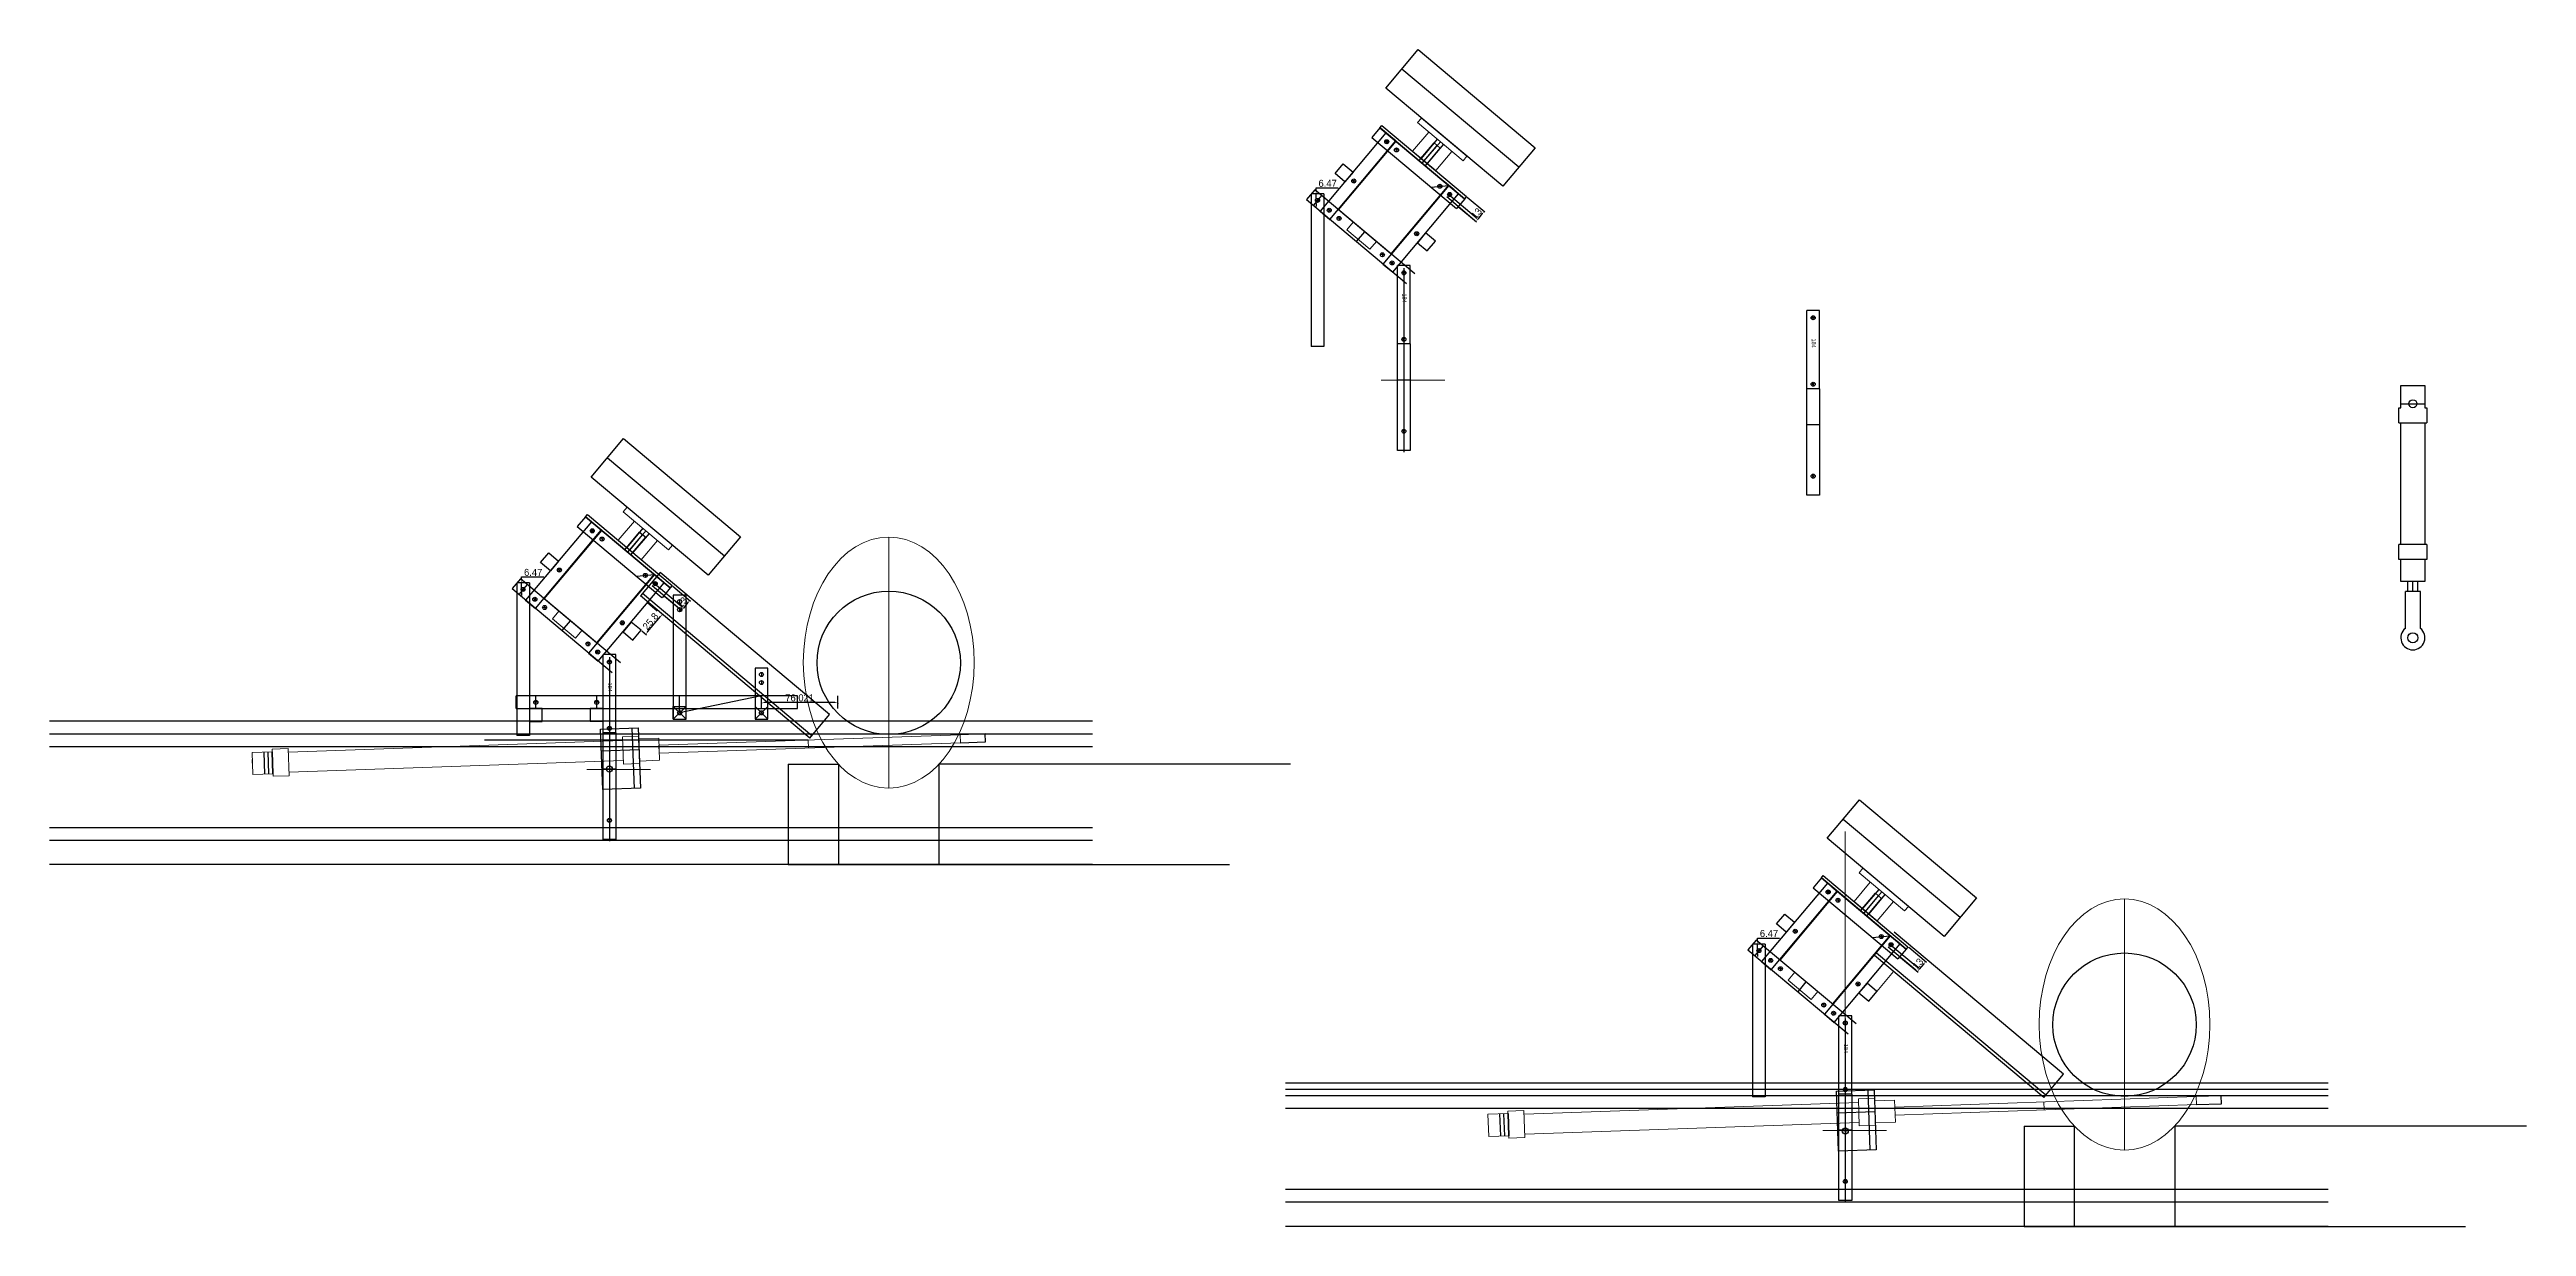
# Model space of a CAD drawing. Header units: millimetres. Extents: x -15418 to 43885, y -27590 to 23052.
# Drawn here: x 33127 to 35592, y -11508 to -10336 of the extents above; entities that cross this region are included whole.
import ezdxf

# ---------------------------------------------------------------- set-up
doc = ezdxf.new("R2010")
doc.units = ezdxf.units.MM
doc.header["$LTSCALE"] = 0.5
doc.layers.get('0').update_dxf_attribs({"lineweight": 5})
doc.layers.get('Defpoints').update_dxf_attribs({"color": 4})
for name, color, linetype in [('Layer1', 1, 'Continuous'), ('Layer2', 2, 'Continuous'), ('Layer4', 6, 'Continuous')]:
    doc.layers.add(name, color=color, linetype=linetype)
doc.layers.add('Layer5', color=51, linetype='Continuous', lineweight=5)
doc.layers.add('Layer9', color=3, linetype='Continuous', lineweight=5)
doc.dimstyles.new('ISO-25', dxfattribs={"dimtxt": 7, "dimasz": 3, "dimexe": 1, "dimexo": 1, "dimgap": 1, "dimtad": 1, "dimtoh": 1, "dimdec": 3, "dimdsep": 46, "dimtxsty": 'Standard', "dimcen": 2.5, "dimadec": 0, "dimazin": 0, "dimtfac": 1, "dimtdec": 3, "dimtmove": 0, "dimatfit": 3, "dimfxl": 1, "dimarcsym": 1})

# ---------------------------------------------------------------- blocks, each defined once
blk = doc.blocks.new('*D217')
at = {"layer": 'Defpoints', "color": 0, "transparency": 16777216}
for p in [(34387.5, -10480.1), (34388.9, -10480.1), (34388.9, -10486.6)]:
    blk.add_point(p, dxfattribs=at)
at = {"layer": 'Layer1', "color": 0, "lineweight": -2, "transparency": 16777216}
for p, q in [((34387.5, -10477.1), (34387.5, -10474.1)), ((34387.5, -10474.1), (34409.5, -10474.1)), ((34387.9, -10480.1), (34386.5, -10480.1)), ((34387.9, -10486.6), (34386.5, -10486.6)), ((34387.5, -10486.6), (34387.5, -10480.1)), ((34387.5, -10489.6), (34387.5, -10492.6))]:
    blk.add_line(p, q, dxfattribs=at)
at = {"layer": 'Layer1', "color": 0, "transparency": 16777216}
for points in [[(34387, -10477.1), (34388, -10477.1), (34387.5, -10480.1)], [(34387, -10489.6), (34388, -10489.6), (34387.5, -10486.6)]]:
    blk.add_solid(points, dxfattribs=at)
at = {"layer": 'Layer1', "color": 0, "transparency": 16777216, "insert": (34399, -10469.6), "char_height": 7, "attachment_point": 5}
blk.add_mtext('6.47', dxfattribs=at)
blk = doc.blocks.new('*D218')
at = {"layer": 'Defpoints', "color": 0, "transparency": 16777216}
for p in [(34528.9, -10492.6), (34537.2, -10482.6), (34546.5, -10507.4)]:
    blk.add_point(p, dxfattribs=at)
at = {"layer": 'Layer1', "color": 0, "lineweight": -2, "transparency": 16777216}
for p, q in [((34529.6, -10493.2), (34547.3, -10508)), ((34538, -10483.3), (34555.6, -10498.1)), ((34552.9, -10499.7), (34548.4, -10505.1))]:
    blk.add_line(p, q, dxfattribs=at)
at = {"layer": 'Layer1', "color": 0, "transparency": 16777216}
for points in [[(34552.6, -10499.4), (34553.3, -10500), (34554.9, -10497.4)], [(34548.1, -10504.8), (34548.8, -10505.4), (34546.5, -10507.4)]]:
    blk.add_solid(points, dxfattribs=at)
at = {"layer": 'Layer1', "color": 0, "transparency": 16777216, "insert": (34547.2, -10499.5), "char_height": 7, "attachment_point": 5, "rotation": 50}
blk.add_mtext('13', dxfattribs=at)
blk = doc.blocks.new('*D219')
at = {"layer": 'Defpoints', "color": 0, "transparency": 16777216}
for p in [(33596.8, -10867.4), (33598.2, -10867.4), (33598.2, -10873.9)]:
    blk.add_point(p, dxfattribs=at)
at = {"layer": 'Layer1', "color": 0, "lineweight": -2, "transparency": 16777216}
for p, q in [((33597.2, -10867.4), (33595.8, -10867.4)), ((33596.8, -10864.4), (33596.8, -10861.4)), ((33596.8, -10861.4), (33618.8, -10861.4)), ((33596.8, -10873.9), (33596.8, -10867.4)), ((33597.2, -10873.9), (33595.8, -10873.9)), ((33596.8, -10876.9), (33596.8, -10879.9))]:
    blk.add_line(p, q, dxfattribs=at)
at = {"layer": 'Layer1', "color": 0, "transparency": 16777216}
for points in [[(33596.3, -10864.4), (33597.3, -10864.4), (33596.8, -10867.4)], [(33596.3, -10876.9), (33597.3, -10876.9), (33596.8, -10873.9)]]:
    blk.add_solid(points, dxfattribs=at)
at = {"layer": 'Layer1', "color": 0, "transparency": 16777216, "insert": (33608.3, -10856.9), "char_height": 7, "attachment_point": 5}
blk.add_mtext('6.47', dxfattribs=at)
blk = doc.blocks.new('*D220')
at = {"layer": 'Defpoints', "color": 0, "transparency": 16777216}
for p in [(33746.6, -10870), (33738.2, -10879.9), (33755.8, -10894.7)]:
    blk.add_point(p, dxfattribs=at)
at = {"layer": 'Layer1', "color": 0, "lineweight": -2, "transparency": 16777216}
for p, q in [((33747.3, -10870.6), (33765, -10885.4)), ((33739, -10880.6), (33756.6, -10895.3)), ((33762.3, -10887), (33757.8, -10892.4))]:
    blk.add_line(p, q, dxfattribs=at)
at = {"layer": 'Layer1', "color": 0, "transparency": 16777216}
for points in [[(33757.4, -10892.1), (33758.1, -10892.7), (33755.8, -10894.7)], [(33761.9, -10886.7), (33762.6, -10887.4), (33764.2, -10884.7)]]:
    blk.add_solid(points, dxfattribs=at)
at = {"layer": 'Layer1', "color": 0, "transparency": 16777216, "insert": (33756.6, -10886.8), "char_height": 7, "attachment_point": 5, "rotation": 50}
blk.add_mtext('13', dxfattribs=at)
blk = doc.blocks.new('*D222')
at = {"layer": 'Defpoints', "color": 0, "transparency": 16777216}
for p in [(34826.8, -11226.9), (34828.3, -11226.9), (34828.3, -11233.4)]:
    blk.add_point(p, dxfattribs=at)
at = {"layer": 'Layer1', "color": 0, "lineweight": -2, "transparency": 16777216}
for p, q in [((34827.3, -11226.9), (34825.8, -11226.9)), ((34827.3, -11233.4), (34825.8, -11233.4)), ((34826.8, -11223.9), (34826.8, -11220.9)), ((34826.8, -11220.9), (34848.8, -11220.9)), ((34826.8, -11233.4), (34826.8, -11226.9)), ((34826.8, -11236.4), (34826.8, -11239.4))]:
    blk.add_line(p, q, dxfattribs=at)
at = {"layer": 'Layer1', "color": 0, "transparency": 16777216}
for points in [[(34826.3, -11223.9), (34827.3, -11223.9), (34826.8, -11226.9)], [(34826.3, -11236.4), (34827.3, -11236.4), (34826.8, -11233.4)]]:
    blk.add_solid(points, dxfattribs=at)
at = {"layer": 'Layer1', "color": 0, "transparency": 16777216, "insert": (34838.3, -11216.4), "char_height": 7, "attachment_point": 5}
blk.add_mtext('6.47', dxfattribs=at)
blk = doc.blocks.new('*D223')
at = {"layer": 'Defpoints', "color": 0, "transparency": 16777216}
for p in [(34968.2, -11239.5), (34976.6, -11229.5), (34985.9, -11254.2)]:
    blk.add_point(p, dxfattribs=at)
at = {"layer": 'Layer1', "color": 0, "lineweight": -2, "transparency": 16777216}
for p, q in [((34969, -11240.1), (34986.6, -11254.9)), ((34977.4, -11230.1), (34995, -11244.9)), ((34992.3, -11246.6), (34987.8, -11251.9))]:
    blk.add_line(p, q, dxfattribs=at)
at = {"layer": 'Layer1', "color": 0, "transparency": 16777216}
for points in [[(34987.4, -11251.6), (34988.2, -11252.3), (34985.9, -11254.2)], [(34991.9, -11246.3), (34992.7, -11246.9), (34994.2, -11244.3)]]:
    blk.add_solid(points, dxfattribs=at)
at = {"layer": 'Layer1', "color": 0, "transparency": 16777216, "insert": (34986.6, -11246.4), "char_height": 7, "attachment_point": 5, "rotation": 50}
blk.add_mtext('13', dxfattribs=at)
blk = doc.blocks.new('*D224')
at = {"layer": 'Defpoints', "color": 0, "transparency": 16777216}
for p in [(33835.5, -10986.2), (33835.5, -10986.3), (33911.5, -10986.2)]:
    blk.add_point(p, dxfattribs=at)
at = {"layer": 'Layer1', "color": 0, "lineweight": -2, "transparency": 16777216}
for p, q in [((33835.5, -10987.2), (33835.5, -10987.3)), ((33908.5, -10986.3), (33838.5, -10986.3)), ((33911.5, -10987.2), (33911.5, -10987.3))]:
    blk.add_line(p, q, dxfattribs=at)
at = {"layer": 'Layer1', "color": 0, "transparency": 16777216}
for points in [[(33838.5, -10985.8), (33838.5, -10986.8), (33835.5, -10986.3)], [(33908.5, -10985.8), (33908.5, -10986.8), (33911.5, -10986.3)]]:
    blk.add_solid(points, dxfattribs=at)
at = {"layer": 'Layer1', "color": 0, "transparency": 16777216, "insert": (33873.5, -10981.8), "char_height": 7, "attachment_point": 5}
blk.add_mtext('76.021', dxfattribs=at)
blk = doc.blocks.new('*D228')
at = {"layer": 'Defpoints', "color": 0, "transparency": 16777216}
for p in [(33732.2, -10894.7), (33715.6, -10914.5), (33736.9, -10898.6)]:
    blk.add_point(p, dxfattribs=at)
at = {"layer": 'Layer1', "color": 0, "lineweight": -2, "transparency": 16777216}
for p, q in [((33733, -10895.3), (33737.7, -10899.3)), ((33716.4, -10915.1), (33721.1, -10919)), ((33722.2, -10916.1), (33735, -10900.9))]:
    blk.add_line(p, q, dxfattribs=at)
at = {"layer": 'Layer1', "color": 0, "transparency": 16777216}
for points in [[(33721.8, -10915.8), (33722.6, -10916.4), (33720.3, -10918.4)], [(33734.6, -10900.6), (33735.3, -10901.3), (33736.9, -10898.6)]]:
    blk.add_solid(points, dxfattribs=at)
at = {"layer": 'Layer1', "color": 0, "transparency": 16777216, "insert": (33725.1, -10905.6), "char_height": 7, "attachment_point": 5, "rotation": 50}
blk.add_mtext('25.8', dxfattribs=at)

msp = doc.modelspace()

# ---------------------------------------------------------------- linework, layer by layer
at = {"transparency": 33554661}
for p, q in [((34467.1302, -10427.7137), (34409.9221, -10495.8917)), ((34499.6831, -10418.4774), (34483.6134, -10437.6285)), ((34488.5754, -10409.157), (34492.4322, -10404.5607)), ((34533.772, -10447.0815), (34488.5754, -10409.157)), ((34492.4322, -10404.5607), (34537.6288, -10442.4852)), ((34506.5947, -10456.9122), (34483.6134, -10437.6285)), ((34511.1737, -10428.1192), (34495.104, -10447.2703)), ((34522.6644, -10437.761), (34506.5947, -10456.9122)), ((34537.6288, -10442.4852), (34533.772, -10447.0815)), ((34462.0131, -10539.6012), (34519.2212, -10471.4233)), ((34409.9221, -10495.8917), (34462.0131, -10539.6012)), ((34424.4769, -10508.1046), (34418.0169, -10515.8034)), ((34418.0169, -10515.8034), (34440.9982, -10535.087)), ((34447.4583, -10527.3882), (34424.4769, -10508.1046)), ((34440.9982, -10535.087), (34447.4583, -10527.3882)), ((33697.9038, -10796.4841), (33701.7605, -10791.8879)), ((33743.1004, -10834.4086), (33697.9038, -10796.4841)), ((33701.7605, -10791.8879), (33746.9572, -10829.8123)), ((33676.4586, -10815.0408), (33619.2505, -10883.2188)), ((33709.0114, -10805.8045), (33692.9418, -10824.9557)), ((33720.5021, -10815.4464), (33704.4324, -10834.5975)), ((33715.9231, -10844.2393), (33692.9418, -10824.9557)), ((33731.9928, -10825.0882), (33715.9231, -10844.2393)), ((33746.9572, -10829.8123), (33743.1004, -10834.4086)), ((33671.3415, -10926.9283), (33728.5496, -10858.7504)), ((33619.2505, -10883.2188), (33671.3415, -10926.9283)), ((33633.8053, -10895.4317), (33627.3453, -10903.1305)), ((33656.7866, -10914.7154), (33633.8053, -10895.4317)), ((33627.3453, -10903.1305), (33650.3266, -10922.4141)), ((33650.3266, -10922.4141), (33656.7866, -10914.7154)), ((34939.0405, -11165.3465), (34922.9708, -11184.4977)), ((34927.9329, -11156.0261), (34931.7896, -11151.4299)), ((34973.1295, -11193.9506), (34927.9329, -11156.0261)), ((34931.7896, -11151.4299), (34976.9862, -11189.3543)), ((34906.4876, -11174.5828), (34849.2795, -11242.7608)), ((34945.9521, -11203.7813), (34922.9708, -11184.4977)), ((34950.5312, -11174.9884), (34934.4615, -11194.1395)), ((34962.0218, -11184.6302), (34945.9521, -11203.7813)), ((34976.9862, -11189.3543), (34973.1295, -11193.9506)), ((34901.3705, -11286.4703), (34958.5786, -11218.2924)), ((34849.2795, -11242.7608), (34901.3705, -11286.4703)), ((34863.8343, -11254.9737), (34857.3743, -11262.6725)), ((34857.3743, -11262.6725), (34880.3557, -11281.9561)), ((34886.8157, -11274.2574), (34863.8343, -11254.9737)), ((34880.3557, -11281.9561), (34886.8157, -11274.2574))]:
    msp.add_line(p, q, dxfattribs=at)
at = {"layer": 'Defpoints', "transparency": 33554661}
for p, q in [((33734.6839, -10856.979), (33715.0789, -10880.3434)), ((33903.2137, -10998.3923), (33734.6839, -10856.979)), ((33883.6086, -11021.7567), (33715.0789, -10880.3434)), ((33885.537, -11019.4585), (33717.0072, -10878.0452)), ((33675.3979, -11012.9925), (33712.875, -11011.6838)), ((33677.4919, -11072.9559), (33675.3979, -11012.9925)), ((33708.9727, -11071.8566), (33706.8787, -11011.8932)), ((33712.875, -11011.6838), (33714.969, -11071.6472)), ((33713.6428, -11033.6704), (33676.1657, -11034.9791)), ((33687.1875, -11052.6052), (33681.1912, -11052.8146)), ((33684.0847, -11049.7117), (33684.2941, -11055.708)), ((33684.0847, -11049.7117), (33684.2941, -11055.708)), ((33714.969, -11071.6472), (33677.4919, -11072.9559)), ((35131.38, -11356.3713), (34962.8503, -11214.958)), ((35111.775, -11379.7357), (34943.2452, -11238.3224)), ((35113.7034, -11377.4375), (34945.1736, -11236.0243)), ((34905.4269, -11373.2146), (34942.9041, -11371.9058)), ((34907.5209, -11433.178), (34905.4269, -11373.2146)), ((34939.0017, -11432.0787), (34936.9077, -11372.1152)), ((34942.9041, -11371.9058), (34944.9981, -11431.8693)), ((34943.6719, -11393.8924), (34906.1947, -11395.2012)), ((34917.2166, -11412.8272), (34911.2202, -11413.0366)), ((34914.1137, -11409.9338), (34914.3231, -11415.9301)), ((34914.1137, -11409.9338), (34914.3231, -11415.9301)), ((34944.9981, -11431.8693), (34907.5209, -11433.178))]:
    msp.add_line(p, q, dxfattribs=at)
for centre in [(33684.1894, -11052.7099), (34914.2184, -11412.9319)]:
    msp.add_circle(centre, 3, dxfattribs=at)
at = {"layer": 'Layer1', "transparency": 33554661}
for p, q in [((34456.8111, -10374.6711), (34488.9505, -10336.3689)), ((34488.9505, -10336.3689), (34605.3892, -10434.0726)), ((34573.2498, -10472.3748), (34456.8111, -10374.6711)), ((34472.8808, -10355.52), (34589.3195, -10453.2237)), ((34457.0184, -10419.2289), (34391.4541, -10497.3654)), ((34401.1828, -10505.5288), (34466.7472, -10427.3923)), ((34451.0432, -10414.2152), (34442.8798, -10423.9439)), ((34442.8798, -10423.9439), (34527.1447, -10494.6506)), ((34451.0432, -10414.2152), (34452.9716, -10411.917)), ((34535.3081, -10484.9218), (34451.0432, -10414.2152)), ((34451.0432, -10414.2152), (34535.3081, -10484.9218)), ((34461.4614, -10422.9571), (34451.7327, -10414.7937)), ((34452.9716, -10411.917), (34537.2365, -10482.6237)), ((34459.3332, -10429.4606), (34456.269, -10426.8894)), ((34456.5155, -10429.7071), (34459.0866, -10426.6429)), ((34466.7472, -10427.3923), (34457.0184, -10419.2289)), ((34457.9754, -10430.1674), (34457.6268, -10426.1826)), ((34461.4614, -10422.9571), (34471.1902, -10431.1205)), ((34467.1302, -10427.7137), (34519.2212, -10471.4233)), ((34406.3441, -10459.8625), (34414.5075, -10450.1338)), ((34414.5075, -10450.1338), (34424.2362, -10458.2972)), ((34459.7935, -10428.0007), (34455.8087, -10428.3493)), ((34469.5222, -10436.1641), (34465.5374, -10436.5127)), ((34467.3555, -10434.346), (34467.7041, -10438.3308)), ((34490.1115, -10446.9973), (34504.8956, -10429.3783)), ((34490.1115, -10446.9973), (34496.2399, -10452.1396)), ((34493.1757, -10449.5685), (34507.9598, -10431.9495)), ((34496.2399, -10452.1396), (34511.024, -10434.5206)), ((34504.8956, -10429.3783), (34511.024, -10434.5206)), ((34605.3892, -10434.0726), (34573.2498, -10472.3748)), ((34386.1747, -10475.9652), (34378.0113, -10485.694)), ((34485.7605, -10559.5276), (34386.1747, -10475.9652)), ((34416.0728, -10468.0259), (34406.3441, -10459.8625)), ((34424.2362, -10458.2972), (34416.0728, -10468.0259)), ((34423.4868, -10465.9577), (34426.551, -10468.5288)), ((34426.3045, -10465.7112), (34423.7333, -10468.7753)), ((34519.6042, -10471.7446), (34454.0399, -10549.8812)), ((34501.7121, -10473.31), (34519.6042, -10471.7446)), ((34512.6505, -10472.353), (34508.6657, -10472.7016)), ((34510.4838, -10470.5349), (34510.8324, -10474.5197)), ((34524.8899, -10476.1799), (34515.1612, -10468.0165)), ((34529.333, -10479.9081), (34519.6042, -10471.7446)), ((34524.8899, -10476.1799), (34534.6187, -10484.3433)), ((34378.0113, -10485.694), (34477.5971, -10569.2564)), ((34382.5608, -10480.0804), (34382.5608, -10632.0804)), ((34395.2608, -10480.0804), (34382.5608, -10480.0804)), ((34392.9925, -10481.686), (34384.8291, -10491.4148)), ((34386.9108, -10486.5504), (34390.9108, -10486.5504)), ((34388.9108, -10484.5504), (34388.9108, -10488.5504)), ((34391.4541, -10497.3654), (34401.1828, -10505.5288)), ((34395.2608, -10480.0804), (34395.2608, -10632.0804)), ((34402.1202, -10497.6345), (34399.056, -10495.0633)), ((34399.3026, -10497.881), (34401.8737, -10494.8168)), ((34463.7686, -10558.0446), (34529.333, -10479.9081)), ((34544.9672, -10506.0808), (34517.4896, -10483.0244)), ((34522.3793, -10480.5164), (34518.3945, -10480.865)), ((34518.8548, -10479.4052), (34521.919, -10481.9763)), ((34519.1013, -10482.2228), (34521.6725, -10479.1586)), ((34546.8956, -10503.7826), (34519.418, -10480.7262)), ((34520.5612, -10482.6831), (34520.2126, -10478.6983)), ((34535.4084, -10485.0059), (34527.245, -10494.7347)), ((34537.2365, -10482.6237), (34535.3081, -10484.9218)), ((34412.3141, -10504.342), (34408.3293, -10504.6907)), ((34410.1474, -10502.524), (34410.496, -10506.5087)), ((34427.8042, -10527.4752), (34435.9676, -10517.7464)), ((34486.0726, -10518.4734), (34489.1368, -10521.0446)), ((34488.8903, -10518.2269), (34486.3192, -10521.2911)), ((34496.5508, -10518.9763), (34488.3874, -10528.7051)), ((34506.2796, -10527.1397), (34496.5508, -10518.9763)), ((34455.4424, -10540.531), (34451.4576, -10540.8796)), ((34453.2757, -10538.7129), (34453.6243, -10542.6977)), ((34454.0399, -10549.8812), (34463.7686, -10558.0446)), ((34461.6419, -10547.5791), (34464.7061, -10550.1502)), ((34461.8884, -10550.3967), (34464.4595, -10547.3325)), ((34488.3874, -10528.7051), (34498.1162, -10536.8685)), ((34498.1162, -10536.8685), (34506.2796, -10527.1397)), ((34468.511, -10629.3827), (34468.511, -10551.3827)), ((34481.211, -10551.3827), (34468.511, -10551.3827)), ((34476.861, -10558.6712), (34472.861, -10558.6712)), ((34474.861, -10554.0812), (34474.861, -10737.0827)), ((34474.861, -10560.6712), (34474.861, -10556.6712)), ((34481.211, -10629.3827), (34481.211, -10551.3827)), ((34875.8923, -10674.1373), (34875.8923, -10596.1373)), ((34888.5923, -10596.1373), (34875.8923, -10596.1373)), ((34888.5923, -10674.1373), (34888.5923, -10596.1373)), ((34476.3931, -10623.5072), (34473.3289, -10626.0783)), ((34473.5754, -10623.2606), (34476.1466, -10626.3248)), ((34884.2423, -10603.4257), (34880.2423, -10603.4257)), ((34882.2423, -10605.4257), (34882.2423, -10601.4257)), ((34395.2608, -10632.0804), (34382.5608, -10632.0804)), ((34481.211, -10629.3827), (34468.511, -10629.3827)), ((34468.511, -10735.3827), (34468.511, -10629.3827)), ((34481.211, -10629.3827), (34481.211, -10735.3827)), ((34481.211, -10665.3827), (34468.511, -10665.3827)), ((34888.5923, -10674.1373), (34875.8923, -10674.1373)), ((34875.8923, -10780.1373), (34875.8923, -10674.1373)), ((34883.7744, -10668.2617), (34880.7102, -10670.8328)), ((34880.9567, -10668.0152), (34883.5279, -10671.0794)), ((34888.5923, -10674.1373), (34888.5923, -10780.1373)), ((35467.1052, -10670.9638), (35491.1052, -10670.9638)), ((35467.1052, -10692.9638), (35467.1052, -10670.9638)), ((35491.1052, -10670.9638), (35491.1052, -10692.9638)), ((35465.1052, -10692.9638), (35467.1052, -10692.9638)), ((35465.1052, -10707.9638), (35465.1052, -10692.9638)), ((35467.1052, -10688.9638), (35491.1052, -10688.9638)), ((35491.1052, -10692.9638), (35493.1052, -10692.9638)), ((35493.1052, -10692.9638), (35493.1052, -10707.9638)), ((33666.1395, -10761.9982), (33698.2788, -10723.696)), ((33698.2788, -10723.696), (33814.7176, -10821.3997)), ((34476.2752, -10717.7469), (34473.4468, -10714.9185)), ((34476.2752, -10714.9185), (34473.4468, -10717.7469)), ((34888.5923, -10710.1373), (34875.8923, -10710.1373)), ((35465.1052, -10707.9638), (35493.1052, -10707.9638)), ((35467.1052, -10828.9638), (35467.1052, -10707.9638)), ((35491.1052, -10707.9638), (35491.1052, -10828.9638)), ((33682.2092, -10742.8471), (33798.6479, -10840.5508)), ((34481.211, -10735.3827), (34468.511, -10735.3827)), ((33782.5782, -10859.702), (33666.1395, -10761.9982)), ((34883.6565, -10762.5015), (34880.8281, -10759.6731)), ((34883.6565, -10759.6731), (34880.8281, -10762.5015)), ((34888.5923, -10780.1373), (34875.8923, -10780.1373)), ((33666.3468, -10806.556), (33600.7824, -10884.6926)), ((33610.5112, -10892.856), (33676.0755, -10814.7194)), ((33660.3716, -10801.5423), (33652.2082, -10811.2711)), ((33652.2082, -10811.2711), (33736.4731, -10881.9777)), ((33660.3716, -10801.5423), (33662.3, -10799.2442)), ((33744.6365, -10872.2489), (33660.3716, -10801.5423)), ((33660.3716, -10801.5423), (33744.6365, -10872.2489)), ((33670.7898, -10810.2842), (33661.0611, -10802.1208)), ((33662.3, -10799.2442), (33746.5649, -10869.9508)), ((33669.1218, -10815.3278), (33665.1371, -10815.6764)), ((33668.6615, -10816.7877), (33665.5974, -10814.2165)), ((33665.8439, -10817.0342), (33668.415, -10813.97)), ((33676.0755, -10814.7194), (33666.3468, -10806.556)), ((33667.3038, -10817.4945), (33666.9551, -10813.5097)), ((33670.7898, -10810.2842), (33680.5186, -10818.4476)), ((33676.4586, -10815.0408), (33728.5496, -10858.7504)), ((33676.6839, -10821.6731), (33677.0325, -10825.6579)), ((33699.4399, -10834.3245), (33714.224, -10816.7054)), ((33702.5041, -10836.8956), (33717.2882, -10819.2766)), ((33705.5682, -10839.4668), (33720.3524, -10821.8477)), ((33714.224, -10816.7054), (33720.3524, -10821.8477)), ((33814.7176, -10821.3997), (33782.5782, -10859.702)), ((33615.6724, -10847.1897), (33623.8358, -10837.4609)), ((33623.8358, -10837.4609), (33633.5646, -10845.6243)), ((33633.5646, -10845.6243), (33625.4012, -10855.3531)), ((33678.8506, -10823.4912), (33674.8658, -10823.8398)), ((33699.4399, -10834.3245), (33705.5682, -10839.4668)), ((35465.1052, -10843.9638), (35465.1052, -10828.9638)), ((35493.1052, -10828.9638), (35465.1052, -10828.9638)), ((35493.1052, -10843.9638), (35465.1052, -10843.9638)), ((35467.1052, -10865.9638), (35467.1052, -10843.9638)), ((35491.1052, -10843.9638), (35491.1052, -10865.9638)), ((35493.1052, -10828.9638), (35493.1052, -10843.9638)), ((33595.5031, -10863.2924), (33587.3397, -10873.0211)), ((33591.8892, -10867.4076), (33591.8892, -11019.4076)), ((33604.5892, -10867.4076), (33591.8892, -10867.4076)), ((33602.3209, -10869.0132), (33594.1575, -10878.7419)), ((33695.0889, -10946.8548), (33595.5031, -10863.2924)), ((33604.5892, -10867.4076), (33604.5892, -11019.4076)), ((33625.4012, -10855.3531), (33615.6724, -10847.1897)), ((33632.8152, -10853.2848), (33635.8794, -10855.856)), ((33635.6329, -10853.0383), (33633.0617, -10856.1025)), ((33728.9326, -10859.0718), (33663.3683, -10937.2083)), ((33673.097, -10945.3717), (33738.6614, -10867.2352)), ((33711.0404, -10860.6371), (33728.9326, -10859.0718)), ((33721.9789, -10859.6801), (33717.9941, -10860.0288)), ((33719.8122, -10857.8621), (33720.1608, -10861.8468)), ((33734.2183, -10863.507), (33724.4895, -10855.3436)), ((33754.2956, -10893.4079), (33726.818, -10870.3515)), ((33731.7077, -10867.8436), (33727.7229, -10868.1922)), ((33728.1832, -10866.7323), (33731.2474, -10869.3034)), ((33728.4297, -10869.55), (33731.0009, -10866.4858)), ((33756.2239, -10891.1098), (33728.7464, -10868.0534)), ((33738.6614, -10867.2352), (33728.9326, -10859.0718)), ((33729.8896, -10870.0103), (33729.541, -10866.0255)), ((33734.2183, -10863.507), (33743.9471, -10871.6704)), ((33746.5649, -10869.9508), (33744.6365, -10872.2489)), ((35491.1052, -10865.9638), (35467.1052, -10865.9638)), ((35474.1052, -10875.9638), (35474.1052, -10865.9638)), ((35479.1052, -10875.9638), (35479.1052, -10865.9638)), ((35484.1052, -10875.9638), (35484.1052, -10865.9638)), ((33587.3397, -10873.0211), (33686.9255, -10956.5835)), ((33596.2392, -10873.8776), (33600.2392, -10873.8776)), ((33598.2392, -10871.8776), (33598.2392, -10875.8776)), ((33600.7824, -10884.6926), (33610.5112, -10892.856)), ((33611.4486, -10884.9616), (33608.3844, -10882.3904)), ((33608.6309, -10885.2081), (33611.2021, -10882.1439)), ((33621.6425, -10891.6692), (33617.6577, -10892.0178)), ((33619.4758, -10889.8511), (33619.8244, -10893.8359)), ((33731.6776, -10895.3157), (33721.9489, -10887.1523)), ((33732.1919, -10894.7029), (33722.4631, -10886.5395)), ((33744.7368, -10872.333), (33736.5734, -10882.0618)), ((35471.6052, -10912.5963), (35471.6052, -10875.9638)), ((35486.6052, -10875.9638), (35471.6052, -10875.9638)), ((35486.6052, -10912.5963), (35486.6052, -10875.9638)), ((33637.1326, -10914.8023), (33645.296, -10905.0736)), ((33695.401, -10905.8006), (33698.4652, -10908.3717)), ((33698.2187, -10905.554), (33695.6475, -10908.6182)), ((33705.8792, -10906.3034), (33697.7158, -10916.0322)), ((33697.7158, -10916.0322), (33707.4446, -10924.1956)), ((33715.608, -10914.4669), (33705.8792, -10906.3034)), ((33707.4446, -10924.1956), (33715.608, -10914.4669)), ((33664.7708, -10927.8581), (33660.786, -10928.2067)), ((33662.6041, -10926.04), (33662.9527, -10930.0248)), ((33663.3683, -10937.2083), (33673.097, -10945.3717)), ((33670.9703, -10934.9062), (33674.0344, -10937.4773)), ((33671.2168, -10937.7239), (33673.7879, -10934.6597)), ((33677.8394, -11016.7099), (33677.8394, -10938.7099)), ((33690.5394, -10938.7099), (33677.8394, -10938.7099)), ((33684.1894, -10941.4083), (33684.1894, -11124.4099)), ((33684.1894, -10947.9983), (33684.1894, -10943.9983)), ((33690.5394, -11016.7099), (33690.5394, -10938.7099)), ((33686.1894, -10945.9983), (33682.1894, -10945.9983)), ((33591.503, -10992.5098), (33591.503, -10979.8098)), ((33871.503, -10979.8098), (33591.503, -10979.8098)), ((33591.503, -10992.5098), (33871.503, -10992.5098)), ((33617.2892, -10992.5098), (33604.5892, -10992.5098)), ((33604.5892, -10992.5098), (33604.5892, -11005.2098)), ((33617.2892, -11005.2098), (33617.2892, -10992.5098)), ((33677.8394, -10992.3898), (33665.1394, -10992.3898)), ((33665.1394, -10992.3898), (33665.1394, -11005.0898)), ((33677.8394, -11005.0898), (33677.8394, -10992.3898)), ((33835.4819, -10979.8098), (33754.0678, -10996.7042)), ((33754.0678, -10996.7042), (33754.0678, -10979.8098)), ((33835.4819, -10992.5098), (33835.4819, -10979.8098)), ((33871.503, -10992.5098), (33871.503, -10979.8098)), ((33911.503, -10992.5098), (33911.503, -10979.8098)), ((34164.8198, -11005.0898), (33126.9208, -11005.0898)), ((34164.8198, -11017.7898), (33126.9208, -11017.7898)), ((33604.5892, -11019.4076), (33591.8892, -11019.4076)), ((33604.5892, -11005.2098), (33617.2892, -11005.2098)), ((33665.1394, -11005.0898), (33677.8394, -11005.0898)), ((33690.5394, -11016.7099), (33677.8394, -11016.7099)), ((33677.8394, -11122.7099), (33677.8394, -11016.7099)), ((33685.7214, -11010.8343), (33682.6573, -11013.4054)), ((33682.9038, -11010.5878), (33685.4749, -11013.652)), ((33690.5394, -11016.7099), (33690.5394, -11122.7099)), ((33883.6086, -11021.7567), (33903.2137, -10998.3923)), ((34058.2931, -11017.6325), (34033.3083, -11018.505)), ((34058.5723, -11025.6276), (34058.2931, -11017.6325)), ((34164.8198, -11030.4898), (33126.9208, -11030.4898)), ((34033.5875, -11026.5001), (34058.5723, -11025.6276)), ((33690.5394, -11052.7099), (33677.8394, -11052.7099)), ((33862.131, -11047.7898), (33862.131, -11147.7898)), ((33862.131, -11047.7898), (33912.131, -11047.7898)), ((33912.131, -11047.7898), (33912.131, -11147.7898)), ((34362.131, -11047.7898), (34012.131, -11047.7898)), ((34012.131, -11047.7898), (34012.131, -11147.7898)), ((34896.1685, -11121.5402), (34928.3079, -11083.238)), ((34928.3079, -11083.238), (35044.7466, -11180.9417)), ((34164.8198, -11111.0298), (33126.9208, -11111.0298)), ((33685.6036, -11105.0741), (33682.7751, -11102.2457)), ((33685.6036, -11102.2457), (33682.7751, -11105.0741)), ((34912.2382, -11102.3891), (35028.677, -11200.0928)), ((34164.8198, -11123.7298), (33126.9208, -11123.7298)), ((33690.5394, -11122.7099), (33677.8394, -11122.7099)), ((35012.6073, -11219.2439), (34896.1685, -11121.5402)), ((34164.8198, -11147.7898), (33126.9208, -11147.7898)), ((33862.131, -11147.7898), (34301.3058, -11147.7898)), ((34896.3758, -11166.098), (34830.8115, -11244.2346)), ((34890.4007, -11161.0843), (34882.2373, -11170.813)), ((34890.4007, -11161.0843), (34892.329, -11158.7861)), ((34974.6656, -11231.7909), (34890.4007, -11161.0843)), ((34890.4007, -11161.0843), (34974.6656, -11231.7909)), ((34900.8189, -11169.8262), (34891.0901, -11161.6628)), ((34892.329, -11158.7861), (34976.5939, -11229.4928)), ((34906.1046, -11174.2614), (34896.3758, -11166.098)), ((34840.5402, -11252.398), (34906.1046, -11174.2614)), ((34882.2373, -11170.813), (34966.5022, -11241.5197)), ((34899.1509, -11174.8698), (34895.1661, -11175.2184)), ((34898.6906, -11176.3297), (34895.6264, -11173.7585)), ((34895.8729, -11176.5762), (34898.4441, -11173.512)), ((34897.3328, -11177.0365), (34896.9842, -11173.0517)), ((34900.8189, -11169.8262), (34910.5476, -11177.9896)), ((34908.8796, -11183.0332), (34904.8949, -11183.3818)), ((34906.4876, -11174.5828), (34958.5786, -11218.2924)), ((34906.7129, -11181.2151), (34907.0616, -11185.1999)), ((34929.4689, -11193.8664), (34944.253, -11176.2474)), ((34932.5331, -11196.4376), (34947.3172, -11178.8186)), ((34935.5973, -11199.0087), (34950.3814, -11181.3897)), ((34944.253, -11176.2474), (34950.3814, -11181.3897)), ((35044.7466, -11180.9417), (35012.6073, -11219.2439)), ((34845.7015, -11206.7317), (34853.8649, -11197.0029)), ((34855.4302, -11214.8951), (34845.7015, -11206.7317)), ((34853.8649, -11197.0029), (34863.5936, -11205.1663)), ((34863.5936, -11205.1663), (34855.4302, -11214.8951)), ((34862.8442, -11212.8268), (34865.9084, -11215.3979)), ((34865.6619, -11212.5803), (34863.0908, -11215.6445)), ((34929.4689, -11193.8664), (34935.5973, -11199.0087)), ((34964.2474, -11223.049), (34954.5186, -11214.8856)), ((34825.5321, -11222.8344), (34817.3687, -11232.5631)), ((34817.3687, -11232.5631), (34916.9545, -11316.1255)), ((34821.9182, -11226.9496), (34821.9182, -11378.9496)), ((34834.6182, -11226.9496), (34821.9182, -11226.9496)), ((34832.3499, -11228.5552), (34824.1865, -11238.2839)), ((34925.1179, -11306.3967), (34825.5321, -11222.8344)), ((34826.2682, -11233.4196), (34830.2682, -11233.4196)), ((34828.2682, -11231.4196), (34828.2682, -11235.4196)), ((34834.6182, -11226.9496), (34834.6182, -11378.9496)), ((34958.9616, -11218.6138), (34893.3973, -11296.7503)), ((34903.1261, -11304.9137), (34968.6904, -11226.7772)), ((34941.0695, -11220.1791), (34958.9616, -11218.6138)), ((34952.0079, -11219.2221), (34948.0232, -11219.5708)), ((34949.8412, -11217.4041), (34950.1899, -11221.3888)), ((34984.3246, -11252.9499), (34956.8471, -11229.8935)), ((34961.7367, -11227.3855), (34957.7519, -11227.7342)), ((34958.2122, -11226.2743), (34961.2764, -11228.8454)), ((34958.4587, -11229.0919), (34961.0299, -11226.0278)), ((34986.253, -11250.6518), (34958.7754, -11227.5954)), ((34968.6904, -11226.7772), (34958.9616, -11218.6138)), ((34959.9186, -11229.5522), (34959.57, -11225.5675)), ((34964.2474, -11223.049), (34973.9761, -11231.2124)), ((34974.7658, -11231.875), (34966.6024, -11241.6038)), ((34976.5939, -11229.4928), (34974.6656, -11231.7909)), ((34830.8115, -11244.2346), (34840.5402, -11252.398)), ((34841.4777, -11244.5036), (34838.4135, -11241.9324)), ((34838.66, -11244.7501), (34841.2311, -11241.6859)), ((34851.6716, -11251.2112), (34847.6868, -11251.5598)), ((34849.5048, -11249.3931), (34849.8535, -11253.3779)), ((34867.1616, -11274.3443), (34875.325, -11264.6156)), ((34925.4301, -11265.3425), (34928.4942, -11267.9137)), ((34928.2477, -11265.096), (34925.6766, -11268.1602)), ((34935.9082, -11265.8454), (34927.7448, -11275.5742)), ((34945.637, -11274.0088), (34935.9082, -11265.8454)), ((34894.7999, -11287.4001), (34890.8151, -11287.7487)), ((34892.6332, -11285.582), (34892.9818, -11289.5668)), ((34927.7448, -11275.5742), (34937.4736, -11283.7376)), ((34937.4736, -11283.7376), (34945.637, -11274.0088)), ((34893.3973, -11296.7503), (34903.1261, -11304.9137)), ((34900.9993, -11294.4482), (34904.0635, -11297.0193)), ((34901.2458, -11297.2658), (34903.817, -11294.2017)), ((34907.8684, -11376.2519), (34907.8684, -11298.2519)), ((34920.5684, -11298.2519), (34907.8684, -11298.2519)), ((34916.2184, -11305.5403), (34912.2184, -11305.5403)), ((34914.2184, -11300.9503), (34914.2184, -11483.9519)), ((34914.2184, -11307.5403), (34914.2184, -11303.5403)), ((34920.5684, -11376.2519), (34920.5684, -11298.2519)), ((35111.775, -11379.7357), (35131.38, -11356.3713)), ((35394.8488, -11365.3119), (34356.9499, -11365.3119)), ((35394.8488, -11371.6619), (34356.9499, -11371.6619)), ((35394.8488, -11378.0119), (34356.9499, -11378.0119)), ((34834.6182, -11378.9496), (34821.9182, -11378.9496)), ((34920.5684, -11376.2519), (34907.8684, -11376.2519)), ((34907.8684, -11482.2519), (34907.8684, -11376.2519)), ((34915.7505, -11370.3763), (34912.6863, -11372.9474)), ((34912.9328, -11370.1298), (34915.504, -11373.1939)), ((34920.5684, -11376.2519), (34920.5684, -11482.2519)), ((35288.3221, -11377.8545), (35263.3373, -11378.727)), ((35263.6165, -11386.7221), (35288.6013, -11385.8497)), ((35288.6013, -11385.8497), (35288.3221, -11377.8545)), ((35394.8488, -11390.7119), (34356.9499, -11390.7119)), ((34920.5684, -11412.2519), (34907.8684, -11412.2519)), ((35092.1601, -11408.0119), (35092.1601, -11508.0119)), ((35092.1601, -11408.0119), (35142.1601, -11408.0119)), ((35142.1601, -11408.0119), (35142.1601, -11508.0119)), ((35592.1601, -11408.0119), (35242.1601, -11408.0119)), ((35242.1601, -11408.0119), (35242.1601, -11508.0119)), ((34915.6326, -11464.6161), (34912.8042, -11461.7876)), ((34915.6326, -11461.7876), (34912.8042, -11464.6161)), ((35394.8488, -11471.2519), (34356.9499, -11471.2519)), ((35394.8488, -11483.9519), (34356.9499, -11483.9519)), ((34920.5684, -11482.2519), (34907.8684, -11482.2519)), ((35394.8488, -11508.0119), (34356.9499, -11508.0119)), ((35092.1601, -11508.0119), (35531.3348, -11508.0119))]:
    msp.add_line(p, q, dxfattribs=at)
for centre, radius in [((34457.8011, -10428.175), 2), ((34457.8011, -10428.175), 2), ((34467.5298, -10436.3384), 2), ((34425.0189, -10467.2433), 2), ((34510.6581, -10472.5273), 2), ((34388.9108, -10486.5504), 2), ((34400.5881, -10496.3489), 2), ((34520.3869, -10480.6907), 2), ((34520.3869, -10480.6907), 2), ((34410.3217, -10504.5163), 2), ((34487.6047, -10519.759), 2), ((34453.45, -10540.7053), 2), ((34463.174, -10548.8646), 2), ((34474.861, -10558.6712), 2), ((34474.861, -10558.6712), 2), ((34474.861, -10624.7927), 2), ((34882.2423, -10603.4257), 2), ((34882.2423, -10669.5473), 2), ((35479.1052, -10688.9638), 4), ((34474.861, -10716.3327), 2), ((34882.2423, -10761.0873), 2), ((33667.1294, -10815.5021), 2), ((33667.1294, -10815.5021), 2), ((33676.8582, -10823.6655), 2), ((33634.3473, -10854.5704), 2), ((33719.9865, -10859.8545), 2), ((33729.7153, -10868.0179), 2), ((33729.7153, -10868.0179), 2), ((33598.2392, -10873.8776), 2), ((33609.9165, -10883.676), 2), ((33619.6501, -10891.8435), 2), ((33962.131, -10946.9019), 71.354), ((33696.9331, -10907.0861), 2), ((35479.1052, -10921.9638), 5), ((33662.7784, -10928.0324), 2), ((33672.5023, -10936.1918), 2), ((33684.1894, -10945.9983), 2), ((33684.1894, -10945.9983), 2), ((33684.1894, -11012.1199), 2), ((33684.1894, -11103.6599), 2), ((34897.1585, -11175.0441), 2), ((34897.1585, -11175.0441), 2), ((34906.8873, -11183.2075), 2), ((34864.3763, -11214.1124), 2), ((34828.2682, -11233.4196), 2), ((34839.9456, -11243.218), 2), ((34950.0156, -11219.3965), 2), ((34959.7443, -11227.5599), 2), ((34959.7443, -11227.5599), 2), ((35192.1601, -11307.1239), 71.354), ((34849.6792, -11251.3855), 2), ((34926.9622, -11266.6281), 2), ((34892.8075, -11287.5744), 2), ((34902.5314, -11295.7338), 2), ((34914.2184, -11305.5403), 2), ((34914.2184, -11305.5403), 2), ((34914.2184, -11371.6619), 2), ((34914.2184, -11463.2019), 2)]:
    msp.add_circle(centre, radius, dxfattribs=at)
msp.add_arc((35479.1052, -10921.9638), 12, 128.6821875, 51.3178125, dxfattribs=at)
at = {"layer": 'Layer2', "transparency": 33554661}
for p, q in [((34508.1096, -10425.5481), (34492.0399, -10444.6992)), ((34514.2379, -10430.6904), (34498.1682, -10449.8415)), ((33717.4379, -10812.8752), (33701.3682, -10832.0263)), ((33723.5663, -10818.0175), (33707.4966, -10837.1686)), ((33747.7178, -10879.6414), (33747.7178, -11003.0542)), ((33760.4178, -10879.6414), (33747.7178, -10879.6414)), ((33754.0678, -10883.9914), (33754.0678, -10887.9914)), ((33754.0678, -10891.9914), (33754.0678, -10895.9914)), ((33760.4178, -11003.0542), (33760.4178, -10879.6414)), ((33829.1319, -10952.1811), (33829.1319, -11003.0542)), ((33841.8319, -10952.1811), (33829.1319, -10952.1811)), ((33835.4819, -10956.5311), (33835.4819, -10960.5311)), ((33835.4819, -10964.5311), (33835.4819, -10968.5311)), ((33841.8319, -11003.0542), (33841.8319, -10952.1811)), ((33612.9392, -10986.1598), (33608.9392, -10986.1598)), ((33610.9392, -10992.5098), (33610.9392, -10979.8098)), ((33673.4894, -10986.1598), (33669.4894, -10986.1598)), ((33671.4894, -10992.5098), (33671.4894, -10979.8098)), ((33747.7178, -10990.3542), (33760.4178, -10990.3542)), ((33760.4178, -10990.3542), (33747.7178, -11003.0542)), ((33747.7178, -11003.0542), (33747.7178, -10990.3542)), ((33747.7178, -10990.3542), (33760.4178, -11003.0542)), ((33760.4178, -10990.3542), (33760.4178, -10990.3542)), ((33829.1319, -10990.3542), (33841.8319, -11003.0542)), ((33841.8319, -10990.3542), (33829.1319, -11003.0542)), ((33841.8319, -11003.0542), (33841.8319, -10990.3542)), ((33747.7178, -11003.0542), (33760.4178, -11003.0542)), ((33829.1319, -11003.0542), (33841.8319, -11003.0542)), ((33341.2539, -11057.6812), (33340.4862, -11035.6946)), ((33345.2515, -11057.5416), (33344.4837, -11035.555)), ((33349.2491, -11057.402), (33348.4813, -11035.4154)), ((33349.2491, -11057.402), (33348.4813, -11035.4154)), ((33348.4813, -11035.4154), (33349.2491, -11057.402)), ((34947.467, -11172.4172), (34931.3973, -11191.5683)), ((34953.5953, -11177.5595), (34937.5257, -11196.7106)), ((34571.283, -11417.9032), (34570.5152, -11395.9166)), ((34575.2806, -11417.7636), (34574.5128, -11395.777)), ((34579.2781, -11417.624), (34578.5103, -11395.6374)), ((34579.2781, -11417.624), (34578.5103, -11395.6374)), ((34578.5103, -11395.6374), (34579.2781, -11417.624))]:
    msp.add_line(p, q, dxfattribs=at)
for centre in [(33754.0678, -10885.9914), (33754.0678, -10893.9914), (33835.4819, -10958.5311), (33835.4819, -10966.5311), (33610.9392, -10986.1598), (33671.4894, -10986.1598), (33754.0678, -10996.7042), (33835.4819, -10996.7042)]:
    msp.add_circle(centre, 2, dxfattribs=at)
at = {"layer": 'Layer4', "transparency": 33554661}
msp.add_line((33881.9006, -11023.7922), (33559.9006, -11023.7922), dxfattribs=at)
at = {"layer": 'Layer5', "transparency": 33554661}
for p, q in [((33962.131, -11071.7036), (33962.131, -10821.7036)), ((35192.1601, -11431.9256), (35192.1601, -11181.9256))]:
    msp.add_line(p, q, dxfattribs=at)
for centre in [(33962.131, -10946.7036), (35192.1601, -11306.9256)]:
    msp.add_ellipse(centre, major_axis=(0, -125), ratio=0.68, dxfattribs=at)
at = {"layer": 'Layer9', "transparency": 33554661}
for p, q in [((34515.7949, -10665.6318), (34452.3485, -10665.6318)), ((33733.491, -11028.9748), (34033.3083, -11018.505)), ((34033.3083, -11018.505), (34033.5875, -11026.5001)), ((33328.4935, -11036.1134), (33348.4813, -11035.4154)), ((33329.2613, -11058.1), (33328.4935, -11036.1134)), ((33329.017, -11051.1042), (33328.7378, -11043.1091)), ((33348.394, -11032.9169), (33364.3843, -11032.3585)), ((33349.3363, -11059.9004), (33348.394, -11032.9169)), ((33364.3843, -11032.3585), (33365.3266, -11059.3421)), ((33697.3036, -11024.2348), (33364.5064, -11035.8564)), ((33365.2044, -11055.8442), (33698.0016, -11044.2227)), ((33713.1717, -11020.1786), (33697.1814, -11020.737)), ((33697.1814, -11020.737), (33698.1237, -11047.7205)), ((33714.114, -11047.1621), (33713.1717, -11020.1786)), ((33733.2468, -11021.9791), (33713.2589, -11022.6771)), ((33713.2589, -11022.6771), (33714.0267, -11044.6637)), ((33714.0267, -11044.6637), (33734.0145, -11043.9657)), ((33734.0145, -11043.9657), (33733.2468, -11021.9791)), ((33733.7702, -11036.9699), (33733.491, -11028.9748)), ((34033.5875, -11026.5001), (33733.7702, -11036.9699)), ((33881.9006, -11023.7922), (33882.1798, -11031.7874)), ((33349.2491, -11057.402), (33329.2613, -11058.1)), ((33365.3266, -11059.3421), (33349.3363, -11059.9004)), ((33725.1233, -11052.9589), (33661.6769, -11052.9589)), ((33698.1237, -11047.7205), (33714.114, -11047.1621)), ((34914.2184, -11412.9319), (34914.2184, -11114.8827)), ((34945.637, -11274.0088), (34962.2209, -11254.2449)), ((34927.3326, -11384.4569), (34594.5355, -11396.0784)), ((34943.2007, -11380.4006), (34927.2105, -11380.959)), ((34927.2105, -11380.959), (34928.1528, -11407.9426)), ((34963.2758, -11382.2011), (34943.288, -11382.8991)), ((34964.0436, -11404.1877), (34963.2758, -11382.2011)), ((34963.5201, -11389.1969), (35263.3373, -11378.727)), ((35263.6165, -11386.7221), (34963.7993, -11397.192)), ((35111.9262, -11384.0144), (35112.2088, -11392.0094)), ((35263.3373, -11378.727), (35263.6165, -11386.7221)), ((34558.5225, -11396.3354), (34578.5103, -11395.6374)), ((34559.2903, -11418.322), (34558.5225, -11396.3354)), ((34559.046, -11411.3263), (34558.7668, -11403.3312)), ((34578.4231, -11393.139), (34594.4133, -11392.5806)), ((34579.3654, -11420.1225), (34578.4231, -11393.139)), ((34594.4133, -11392.5806), (34595.3556, -11419.5641)), ((34595.2335, -11416.0663), (34928.0306, -11404.4447)), ((34955.1523, -11412.5009), (34891.706, -11412.5009)), ((34928.1528, -11407.9426), (34944.143, -11407.3842)), ((34944.0558, -11404.8857), (34964.0436, -11404.1877)), ((34579.2781, -11417.624), (34559.2903, -11418.322)), ((34595.3556, -11419.5641), (34579.3654, -11420.1225))]:
    msp.add_line(p, q, dxfattribs=at)

# ---------------------------------------------------------------- texts
at = {"layer": 'Layer1', "transparency": 33554661, "char_height": 4, "attachment_point": 1, "rotation": 270}
for insert in [(34477.483, -10579.2457), (34884.8643, -10624.0002), (33686.8113, -10966.5728), (34916.8404, -11326.1148)]:
    msp.add_mtext_dynamic_manual_height_columns('184', width=15.417388, gutter_width=20, heights=[0], dxfattribs=dict(at, insert=insert))

# ---------------------------------------------------------------- dimensions: what is measured, and where the dimension line sits
at = {"layer": 'Layer1', "transparency": 33554661}
for base, p1, p2, picture, middle in [((34387.4601, -10480.0804), (34388.9108, -10486.5504), (34388.9108, -10480.0804), '*D217', (34398.9601, -10469.5804)), ((33596.7885, -10867.4076), (33598.2392, -10873.8776), (33598.2392, -10867.4076), '*D219', (33608.2885, -10856.9076)), ((34826.8175, -11226.9496), (34828.2682, -11233.4196), (34828.2682, -11226.9496), '*D222', (34838.3175, -11216.4496))]:
    dim = msp.add_linear_dim(base=base, p1=p1, p2=p2, angle=90, dimstyle='ISO-25', dxfattribs=at)
    dim.commit()
    dim.dimension.update_dxf_attribs({"geometry": picture, "text_midpoint": middle})
for p1, p2, distance, picture, middle in [((34537.2365, -10482.6237), (34528.8803, -10492.5822), 23.0083, '*D218', (34547.2365, -10499.4998)), ((33746.5649, -10869.9508), (33738.2086, -10879.9094), 23.0083, '*D220', (33756.5649, -10886.827)), ((33715.608, -10914.4669), (33732.1919, -10894.7029), -6.1278, '*D228', (33725.1469, -10905.6312)), ((34976.5939, -11229.4928), (34968.2377, -11239.4514), 23.0083, '*D223', (34986.594, -11246.369))]:
    dim = msp.add_aligned_dim(p1=p1, p2=p2, distance=distance, dimstyle='ISO-25', dxfattribs=at)
    dim.commit()
    dim.dimension.update_dxf_attribs({"geometry": picture, "text_midpoint": middle})
dim = msp.add_linear_dim(base=(33835.4819, -10986.3199), p1=(33911.503, -10986.1598), p2=(33835.4819, -10986.1598), dimstyle='ISO-25', dxfattribs=at)
dim.commit()
dim.dimension.update_dxf_attribs({"geometry": '*D224', "text_midpoint": (33873.4925, -10981.8199)})

doc.saveas('drawing.dxf')
